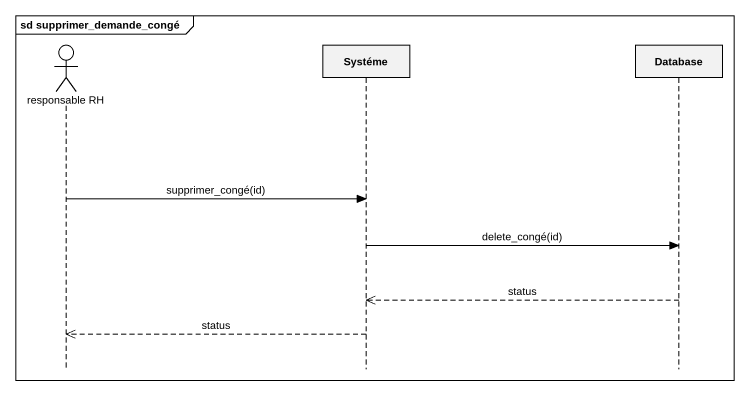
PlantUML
@startuml
mainframe sd supprimer_demande_congé
hide footbox
actor "responsable RH" as responsable_RH
participant Systéme
participant "Database" as Database_

responsable_RH -> Systéme : supprimer_congé(id)
Systéme -> Database_ : delete_congé(id)
Database_ -->> Systéme : status
Systéme -->> responsable_RH : status
@enduml
